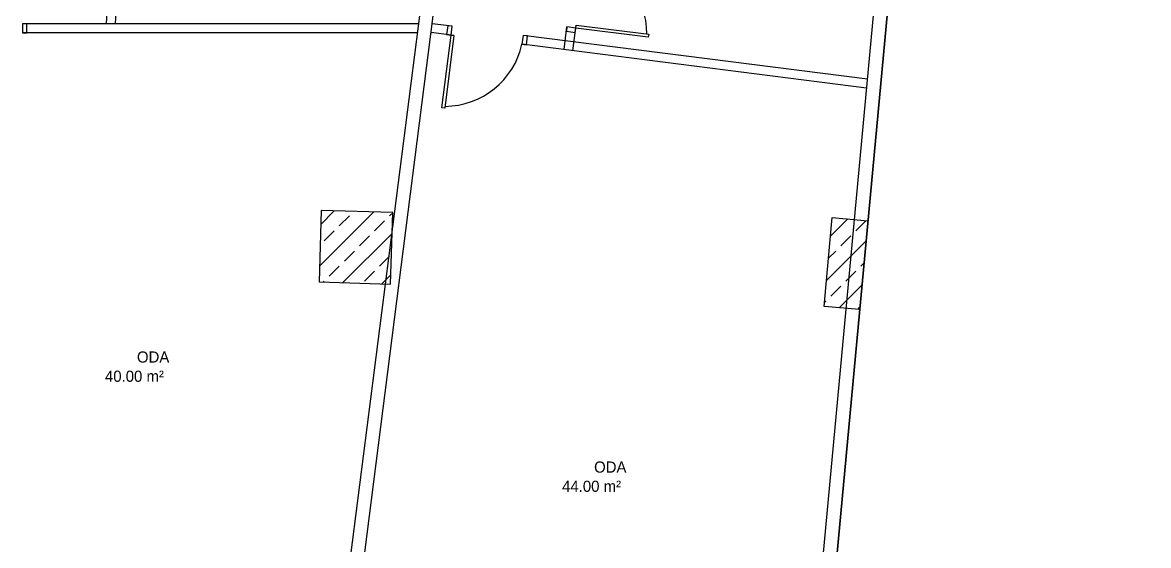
# Model space of a CAD drawing. Header units: centimetres. Extents: x 247996 to 315152, y -468471 to -440326.
# Drawn here: x 255240 to 256500, y -446903 to -446317 of the extents above; entities that cross this region are included whole.
import ezdxf

# ---------------------------------------------------------------- set-up
doc = ezdxf.new("R2010")
doc.units = ezdxf.units.CM
doc.layers.add('SCOTT-MKDU0', color=50, linetype='CONTINUOUS')
doc.styles.add('MtXpl_Comic_Sans_MS', font='comic.ttf')

msp = doc.modelspace()

# ---------------------------------------------------------------- linework, layer by layer
at = {"layer": 'SCOTT-MKDU0', "color": 8, "ltscale": 0.03}
for p, q in [((256112.8, -447327.5), (256500.1, -443160.1)), ((256500.1, -443160.1), (256112.8, -447327.5)), ((256098.2, -447322.9), (256261.4, -445566.7)), ((255592.6, -447149.6), (255779.7, -445681.2)), ((255578, -447145), (255753.7, -445766.7)), ((255335.6, -446277.8), (255333.5, -446318.8)), ((255345.8, -446275), (255343.5, -446319.3)), ((255683.3, -446318.8), (255239.9, -446318.8)), ((255720.8, -446321.6), (255698.4, -446318.8)), ((255855.9, -446348.9), (255859.5, -446320.2)), ((255682, -446328.8), (255239.9, -446328.8)), ((255722.8, -446332), (255697.2, -446328.7)), ((255698.4, -446328.8), (255697.2, -446328.8)), ((256185.7, -446380.9), (255800.1, -446331.7)), ((255846, -446347.7), (255849.2, -446322.2)), ((256184.4, -446390.8), (255798.9, -446341.7)), ((255574.2, -446527.8), (255572, -446607.8)), ((255572.5, -446589.6), (255632.6, -446529.5)), ((255573.8, -446543.4), (255588.9, -446528.3)), ((255654.2, -446530.1), (255574.2, -446527.8)), ((255594.5, -446545.1), (255605.8, -446533.9)), ((255650.7, -446533.9), (255654.2, -446530.3)), ((255651.9, -446610.1), (255654.2, -446530.1)), ((255633.8, -446550.7), (255645, -446539.5)), ((256137, -446635.1), (256146.2, -446535.5)), ((256144.3, -446556.6), (256163.7, -446537.1)), ((256146.2, -446535.5), (256186.1, -446539.2)), ((256172.6, -446550.7), (256183.9, -446539.5)), ((256186.1, -446539.2), (256176.8, -446638.8)), ((255577.7, -446561.9), (255588.9, -446550.7)), ((255598.4, -446608.6), (255653.5, -446553.4)), ((255617, -446567.5), (255628.2, -446556.3)), ((256155.8, -446567.5), (256167, -446556.3)), ((255600.1, -446584.4), (255611.4, -446573.2)), ((256139.8, -446606), (256184, -446561.8)), ((256142.1, -446581.3), (256150.2, -446573.2)), ((255639.4, -446590), (255650.7, -446578.8)), ((255583.3, -446601.2), (255594.5, -446590)), ((255622.6, -446606.8), (255633.8, -446595.6)), ((256161.4, -446606.8), (256172.6, -446595.6)), ((256178.2, -446590), (256181.8, -446586.5)), ((255572, -446607.8), (255651.9, -446610.1)), ((255576.6, -446607.9), (255577.7, -446606.8)), ((255642.1, -446609.8), (255652.2, -446599.7)), ((256144.6, -446623.7), (256155.8, -446612.5)), ((256154, -446636.7), (256179.5, -446611.2)), ((256176.8, -446638.8), (256137, -446635.1)), ((256137.6, -446630.7), (256139, -446629.3)), ((256174.6, -446638.6), (256177.2, -446635.9))]:
    msp.add_line(p, q, dxfattribs=at)
for points in [[(255244.9, -446318.8), (255239.9, -446318.8), (255239.9, -446328.8), (255244.9, -446328.8), (255244.9, -446318.8)], [(255720.8, -446321.6), (255715.8, -446321), (255714.6, -446330.9), (255719.5, -446331.6), (255720.8, -446321.6)], [(255805.1, -446332.4), (255800.1, -446331.7), (255798.9, -446341.7), (255803.8, -446342.3), (255805.1, -446332.4)], [(255849.2, -446322.2), (255848.6, -446327.2), (255858.5, -446328.4), (255859.1, -446323.5), (255849.2, -446322.2)]]:
    msp.add_lwpolyline(points, dxfattribs=at)
for points in [[(255859.1, -446323.5), (255859.5, -446320.2), (255940.8, -446330.5), (255940.3, -446333.8)], [(255719.5, -446331.6), (255722.8, -446332), (255712.5, -446413.2), (255709.2, -446412.8)]]:
    msp.add_lwpolyline(points, close=True, dxfattribs=at)
for centre, start, end in [((255849.9, -446330.9), 0.4121, 77.4292), ((255712.1, -446322.3), 270.4121, 347.4292)]:
    msp.add_arc(centre, 88.9, start, end, dxfattribs=at)

# ---------------------------------------------------------------- texts
at = {"layer": 'SCOTT-MKDU0', "color": 8, "ltscale": 0.03, "style": 'MtXpl_Comic_Sans_MS'}
for s, p in [('ODA', (255368, -446698.1)), ('40.00 m²', (255332.2, -446719.6)), ('ODA', (255879.6, -446821.3)), ('44.00 m²', (255843.8, -446842.8))]:
    msp.add_text(s, height=12.5, dxfattribs=at).set_placement(p)

doc.saveas('drawing.dxf')
